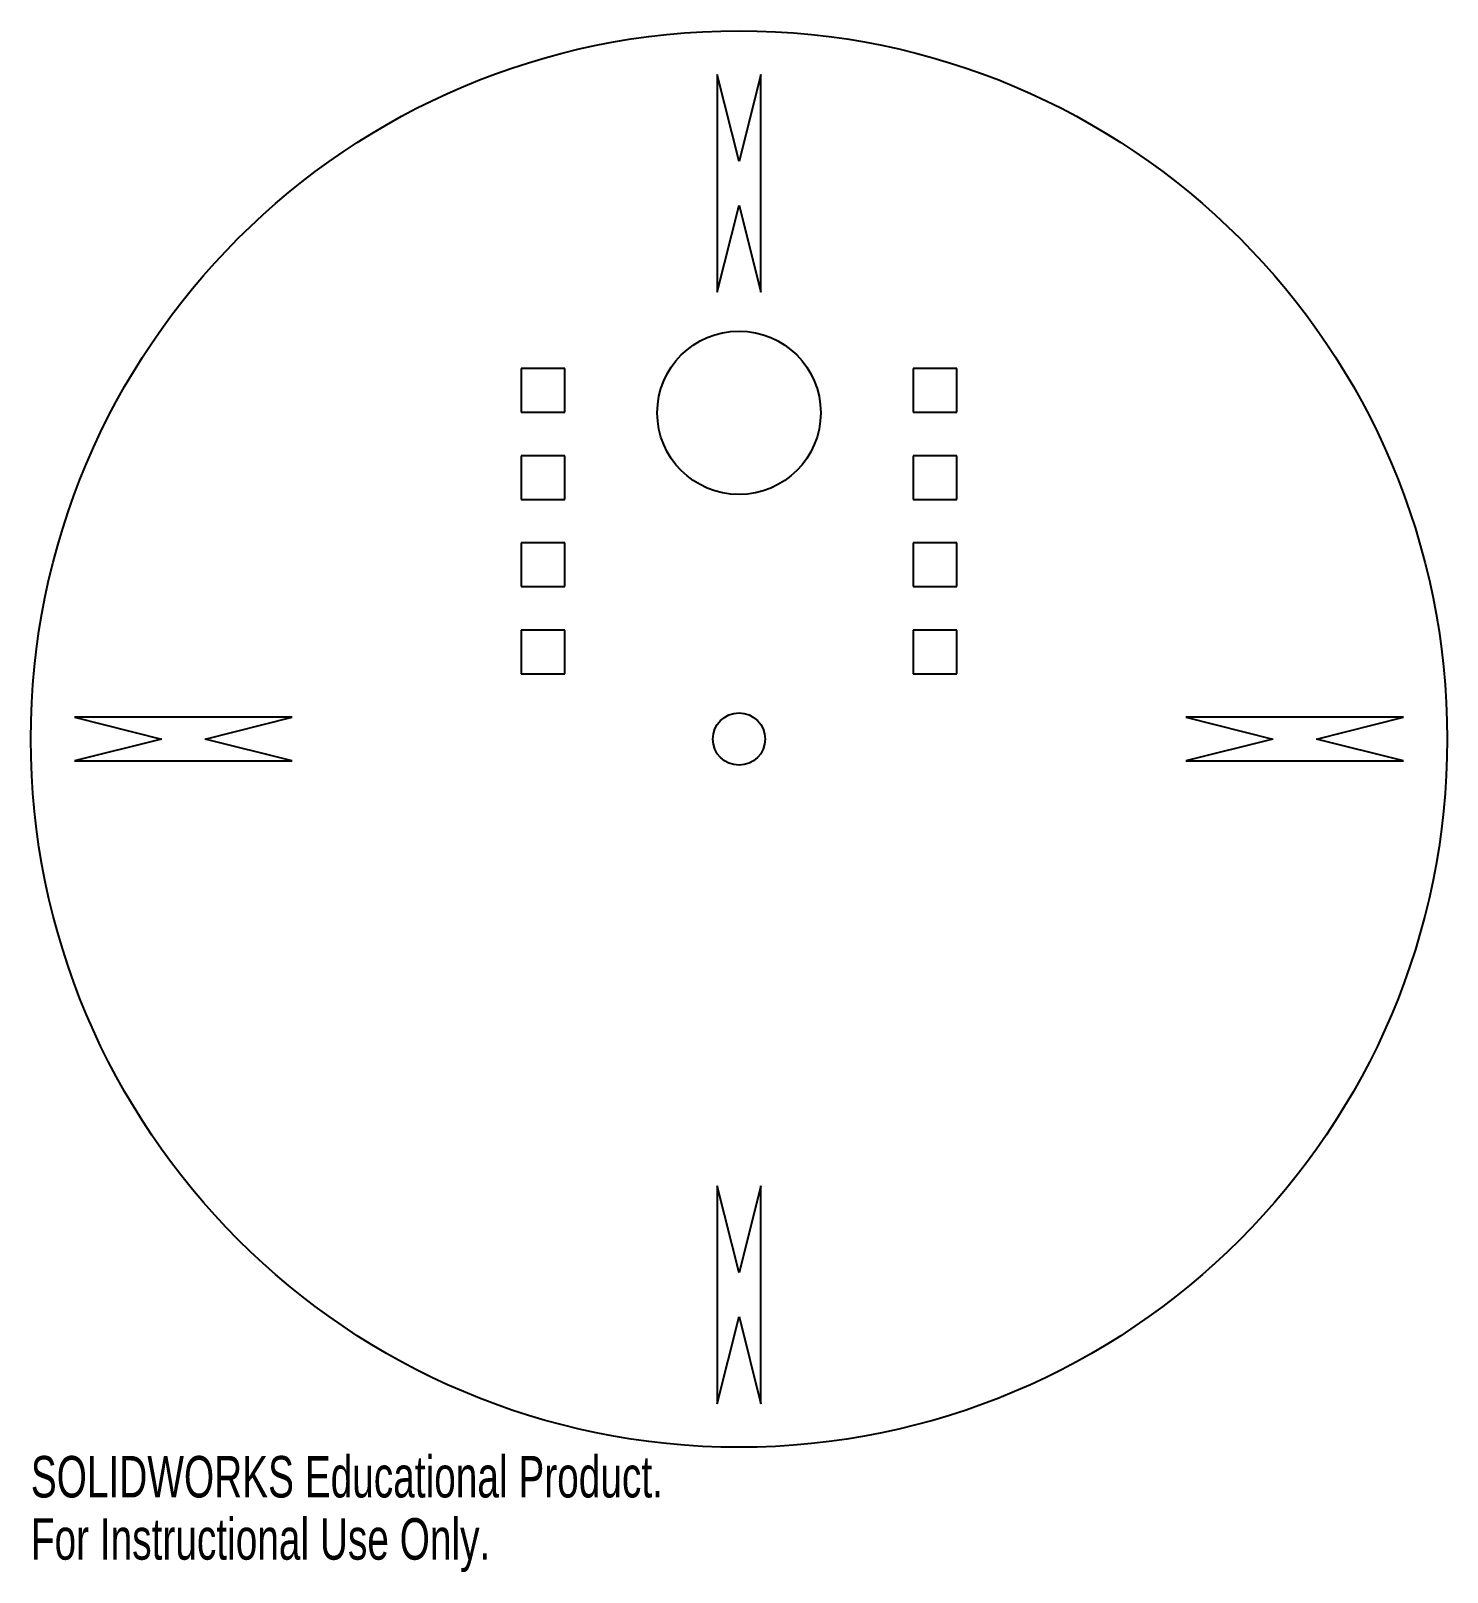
# Model space of a CAD drawing. Header units: inches. Extents: x -5.73 to 0.77, y -0.62 to 6.45.
import ezdxf

# ---------------------------------------------------------------- set-up
doc = ezdxf.new("R2010")
doc.units = ezdxf.units.IN
doc.header["$MEASUREMENT"] = 0
doc.styles.add('SLDTEXTSTYLE0', font='TXT', dxfattribs={"width": 0.7})

msp = doc.modelspace()

# ---------------------------------------------------------------- linework, layer by layer
at = {"color": 7, "linetype": 'Continuous', "lineweight": 25}
for p, q in [((-2.579, 6.2547), (-2.579, 5.2547)), ((-2.479, 5.8547), (-2.579, 6.2547)), ((-2.379, 6.2547), (-2.479, 5.8547)), ((-2.379, 5.2547), (-2.379, 6.2547)), ((-2.579, 5.2547), (-2.479, 5.6547)), ((-2.479, 5.6547), (-2.379, 5.2547)), ((-3.279, 4.9047), (-3.479, 4.9047)), ((-3.479, 4.9047), (-3.479, 4.7047)), ((-3.279, 4.7047), (-3.279, 4.9047)), ((-1.679, 4.9047), (-1.679, 4.7047)), ((-1.479, 4.9047), (-1.679, 4.9047)), ((-1.479, 4.7047), (-1.479, 4.9047)), ((-3.479, 4.7047), (-3.279, 4.7047)), ((-1.679, 4.7047), (-1.479, 4.7047)), ((-3.279, 4.5047), (-3.479, 4.5047)), ((-3.479, 4.5047), (-3.479, 4.3047)), ((-3.279, 4.3047), (-3.279, 4.5047)), ((-1.679, 4.5047), (-1.679, 4.3047)), ((-1.479, 4.5047), (-1.679, 4.5047)), ((-1.479, 4.3047), (-1.479, 4.5047)), ((-3.479, 4.3047), (-3.279, 4.3047)), ((-1.679, 4.3047), (-1.479, 4.3047)), ((-3.279, 4.1047), (-3.479, 4.1047)), ((-3.479, 4.1047), (-3.479, 3.9047)), ((-3.279, 3.9047), (-3.279, 4.1047)), ((-1.479, 4.1047), (-1.679, 4.1047)), ((-1.679, 4.1047), (-1.679, 3.9047)), ((-1.479, 3.9047), (-1.479, 4.1047)), ((-3.479, 3.9047), (-3.279, 3.9047)), ((-1.679, 3.9047), (-1.479, 3.9047)), ((-3.279, 3.7047), (-3.479, 3.7047)), ((-3.479, 3.7047), (-3.479, 3.5047)), ((-3.279, 3.5047), (-3.279, 3.7047)), ((-1.479, 3.7047), (-1.679, 3.7047)), ((-1.679, 3.7047), (-1.679, 3.5047)), ((-1.479, 3.5047), (-1.479, 3.7047)), ((-3.479, 3.5047), (-3.279, 3.5047)), ((-1.679, 3.5047), (-1.479, 3.5047)), ((-4.529, 3.3047), (-5.529, 3.3047)), ((-5.529, 3.3047), (-5.129, 3.2047)), ((-4.929, 3.2047), (-4.529, 3.3047)), ((0.571, 3.3047), (-0.429, 3.3047)), ((-0.429, 3.3047), (-0.029, 3.2047)), ((0.171, 3.2047), (0.571, 3.3047)), ((-5.129, 3.2047), (-5.529, 3.1047)), ((-4.529, 3.1047), (-4.929, 3.2047)), ((-0.029, 3.2047), (-0.429, 3.1047)), ((0.571, 3.1047), (0.171, 3.2047)), ((-5.529, 3.1047), (-4.529, 3.1047)), ((-0.429, 3.1047), (0.571, 3.1047)), ((-2.479, 0.7547), (-2.579, 1.1547)), ((-2.579, 1.1547), (-2.579, 0.1547)), ((-2.379, 1.1547), (-2.479, 0.7547)), ((-2.379, 0.1547), (-2.379, 1.1547)), ((-2.579, 0.1547), (-2.479, 0.5547)), ((-2.479, 0.5547), (-2.379, 0.1547))]:
    msp.add_line(p, q, dxfattribs=at)
for centre, radius in [((-2.479, 3.2047), 3.25), ((-2.479, 4.702), 0.375), ((-2.479, 3.2047), 0.12)]:
    msp.add_circle(centre, radius, dxfattribs=at)

# ---------------------------------------------------------------- texts
at = {"color": 7, "linetype": 'Continuous', "char_height": 0.1903, "attachment_point": 1, "style": 'SLDTEXTSTYLE0'}
for s, insert in [('SOLIDWORKS Educational Product.', (-5.729, -0.0854)), ('For Instructional Use Only.', (-5.729, -0.3708))]:
    msp.add_mtext(s, dxfattribs=dict(at, insert=insert))

doc.saveas('drawing.dxf')
